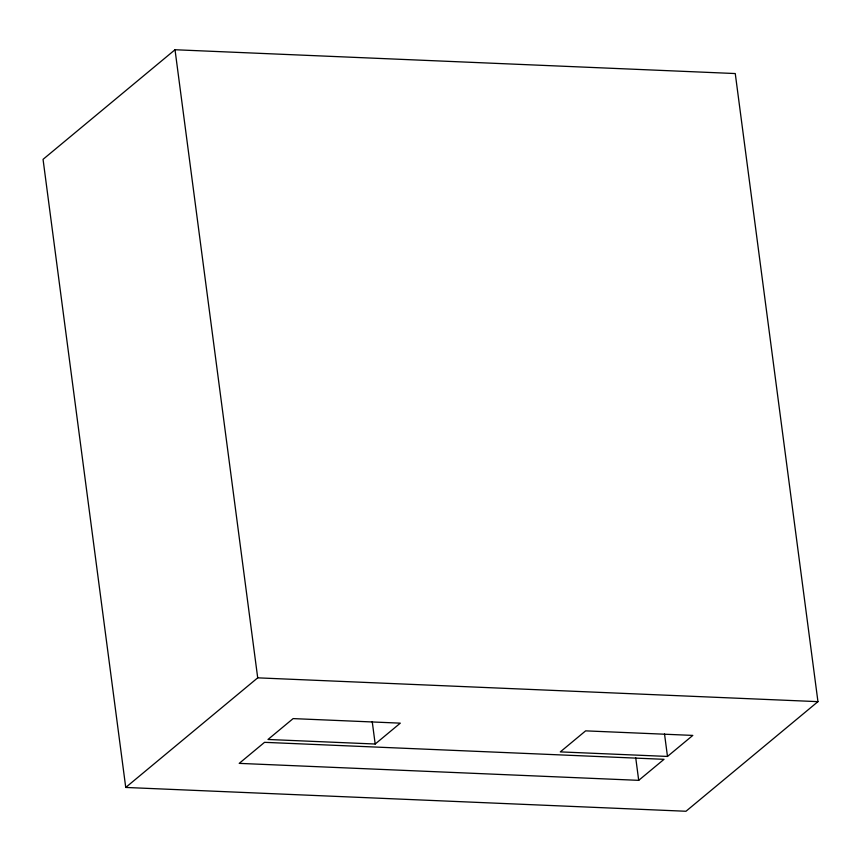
<?xml version="1.0" encoding="UTF-8"?>
<svg xmlns="http://www.w3.org/2000/svg" width="861" height="861" viewBox="0 0 861 861"><rect width="100%" height="100%" fill="white"/><g stroke="black" fill="none" stroke-linecap="round" stroke-linejoin="round"><path stroke-width="1.29" d="M175.02 49.744L43.05 159.35L125.738 787.449L685.98 811.256L817.95 701.65L735.262 73.551L175.02 49.744L257.708 677.844L125.738 787.449M375.181 744.022L400.3 723.154L293.127 718.601L267.997 739.47L375.181 744.022L372.221 721.55M638.701 780.346L664.025 759.316L264.542 742.333L239.218 763.373L638.701 780.346L635.741 757.874M667.479 756.442L692.804 735.412L585.631 730.86L560.307 751.89L667.479 756.442L664.52 733.97M257.708 677.844L817.95 701.65"/></g></svg>
